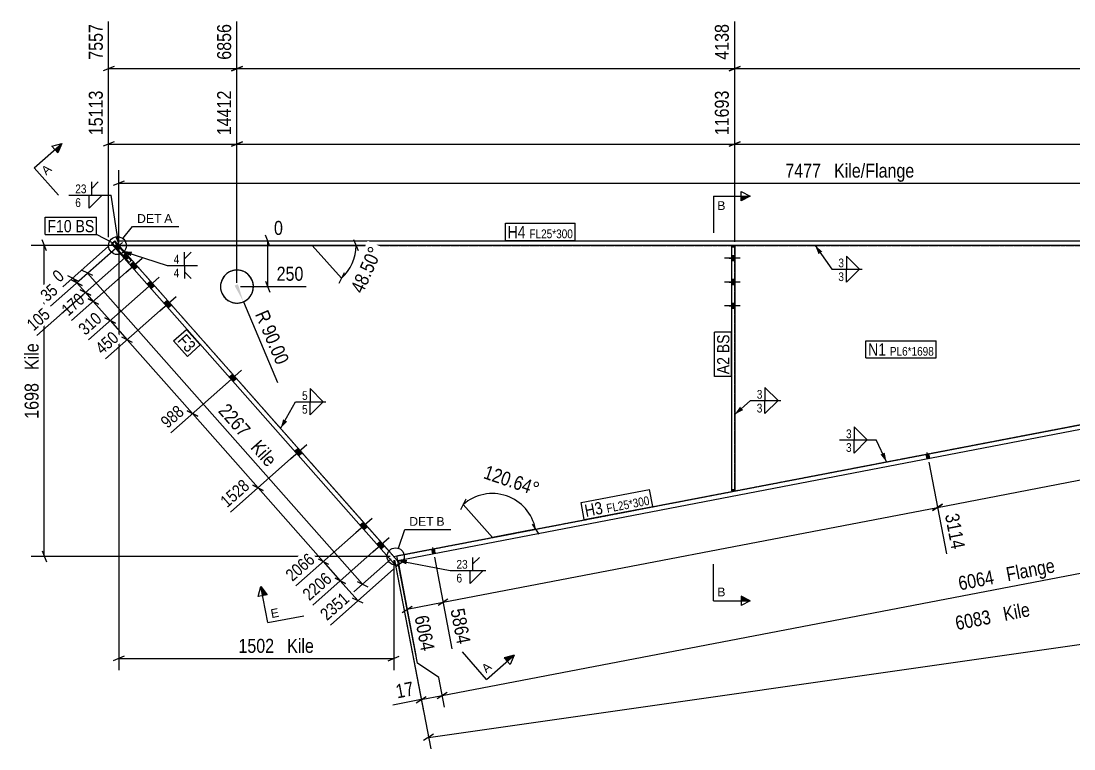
# Model space of a CAD drawing. Header units: millimetres. Extents: x 64 to 141609, y 8 to 4053.
# Drawn here: x 119939 to 125690, y 80 to 4052 of the extents above; entities that cross this region are included whole.
import ezdxf

# ---------------------------------------------------------------- set-up
doc = ezdxf.new("R2010")
doc.units = ezdxf.units.MM
doc.linetypes.add('DXK_LINE_DOT2', pattern=[3.9198, 1.9599, -1.9599])
for name, color, linetype in [('MÅLSÆTNING', 7, 'Continuous'), ('STÅL', 7, 'Continuous'), ('TEKST', 7, 'Continuous')]:
    doc.layers.add(name, color=color, linetype=linetype)
doc.styles.add('Arial', font='ARIAL.TTF', dxfattribs={"height": 0.2})
doc.styles.add('Arial Narrow', font='ARIALN.TTF', dxfattribs={"height": 0.2})

msp = doc.modelspace()

# ---------------------------------------------------------------- hatches: boundary and pattern name
at = {"layer": 'MÅLSÆTNING', "linetype": 'Continuous'}
msp.add_hatch(color=7, dxfattribs=at).paths.add_polyline_path([(121123.7, 2616.3), (121153.6, 2520.4), (121105.3, 2608.5)])
at = {"layer": 'STÅL', "linetype": 'Continuous'}
for points in [[(120450.7, 2823.4), (120467.9, 2803.9), (120479.2, 2813.8), (120462, 2833.3)], [(120479.2, 2813.8), (120462, 2833.3), (120450.7, 2823.4), (120467.9, 2803.9)], [(120497.1, 2771), (120514.3, 2751.5), (120525.6, 2761.4), (120508.3, 2780.9)], [(120525.6, 2761.4), (120508.3, 2780.9), (120497.1, 2771), (120514.3, 2751.5)], [(123837, 2745.3), (123837, 2771.3), (123822, 2771.3), (123822, 2745.3)], [(120533.9, 2721.8), (120555.8, 2697.1), (120574.5, 2713.7), (120552.6, 2738.4)], [(120533.9, 2721.8), (120555.8, 2697.1), (120574.5, 2713.7), (120552.6, 2738.4)], [(120626.7, 2616.9), (120648.5, 2592.2), (120667.3, 2608.8), (120645.4, 2633.5)], [(120626.7, 2616.9), (120648.5, 2592.2), (120667.3, 2608.8), (120645.4, 2633.5)], [(123837, 2615.3), (123837, 2641.3), (123822, 2641.3), (123822, 2615.3)], [(120719.4, 2512.1), (120741.3, 2487.4), (120760, 2503.9), (120738.2, 2528.7)], [(120719.4, 2512.1), (120741.3, 2487.4), (120760, 2503.9), (120738.2, 2528.7)], [(123837, 2485.3), (123837, 2511.3), (123822, 2511.3), (123822, 2485.3)], [(121075.9, 2109.2), (121097.8, 2084.4), (121116.5, 2101), (121094.7, 2125.7)], [(121075.9, 2109.2), (121097.8, 2084.4), (121116.5, 2101), (121094.7, 2125.7)], [(121433.8, 1704.7), (121455.6, 1680), (121474.3, 1696.6), (121452.5, 1721.3)], [(121433.8, 1704.7), (121455.6, 1680), (121474.3, 1696.6), (121452.5, 1721.3)], [(124886.6, 1663.5), (124900.4, 1666.1), (124895.7, 1690.7), (124881.9, 1688.1)], [(124886.6, 1663.5), (124900.4, 1666.1), (124895.7, 1690.7), (124881.9, 1688.1)], [(121790.2, 1301.8), (121812.1, 1277.1), (121830.8, 1293.6), (121809, 1318.3)], [(121790.2, 1301.8), (121812.1, 1277.1), (121830.8, 1293.6), (121809, 1318.3)], [(121883, 1196.9), (121904.9, 1172.2), (121923.6, 1188.8), (121901.7, 1213.5)], [(121883, 1196.9), (121904.9, 1172.2), (121923.6, 1188.8), (121901.7, 1213.5)], [(122185.9, 1145.5), (122199.6, 1148.2), (122194.9, 1172.7), (122181.2, 1170.1)], [(122185.9, 1145.5), (122199.6, 1148.2), (122194.9, 1172.7), (122181.2, 1170.1)]]:
    msp.add_hatch(color=96, dxfattribs=at).paths.add_polyline_path(points)
at = {"layer": 'TEKST', "linetype": 'Continuous'}
for color, points in [(30, [(120140.3, 3332.7), (120123.7, 3351.4), (120161.2, 3384.6)]), (30, [(123872, 3071.5), (123872, 3096.5), (123922, 3096.5)]), (3, [(120477.9, 2879.6), (120473, 2828.3), (120453.2, 2875.9)]), (3, [(124294.9, 2780.3), (124276.1, 2828.3), (124315.3, 2794.8)]), (3, [(120538.3, 2769.4), (120494.5, 2796.5), (120545.9, 2793.3)]), (3, [(120538.3, 2769.4), (120494.5, 2796.5), (120545.9, 2793.3)]), (3, [(123882.8, 1929.3), (123837, 1905.5), (123866.2, 1948)]), (3, [(123882.8, 1929.3), (123837, 1905.5), (123866.2, 1948)]), (3, [(121392.4, 1866.6), (121357, 1829.2), (121370.6, 1878.9)]), (3, [(124656.4, 1697.3), (124666.1, 1646.7), (124633.7, 1686.8)]), (3, [(122043, 1087.4), (121996.3, 1109.2), (122047.8, 1111.9)]), (30, [(121283.1, 921.5), (121258.6, 916.8), (121249.2, 965.9)]), (30, [(123872, 887.8), (123872, 912.8), (123922, 887.8)]), (30, [(122594.4, 558.8), (122577.8, 577.6), (122631.9, 592)])]:
    msp.add_hatch(color=color, dxfattribs=at).paths.add_polyline_path(points)

# ---------------------------------------------------------------- linework, layer by layer
at = {"layer": 'MÅLSÆTNING', "color": 7, "linetype": 'Continuous'}
for p, q in [((120417.5, 2873.3), (120417.5, 4050.9)), ((121118.4, 2623.2), (121118.4, 4050.9)), ((123837, 2848.3), (123837, 4050.9)), ((120447.5, 3804.8), (120387.5, 3780.8)), ((121088.4, 3780.8), (121148.4, 3804.8)), ((123867, 3804.8), (123807, 3780.8)), ((123807, 3780.8), (123867, 3804.8)), ((120417.5, 3792.8), (121118.4, 3792.8)), ((121118.4, 3792.8), (123837, 3792.8)), ((123837, 3792.8), (126225.2, 3792.8)), ((120417.5, 2873.3), (120417.5, 3687.8)), ((121118.4, 2623.2), (121118.4, 3687.8)), ((121118.4, 2623.2), (121118.4, 3687.8)), ((123837, 2848.3), (123837, 3687.8)), ((123837, 2848.3), (123837, 3687.8)), ((120447.5, 3392.9), (120387.5, 3368.9)), ((120417.5, 3380.9), (121118.4, 3380.9)), ((121148.4, 3392.9), (121088.4, 3368.9)), ((121088.4, 3368.9), (121148.4, 3392.9)), ((121118.4, 3380.9), (123837, 3380.9)), ((123867, 3392.9), (123807, 3368.9)), ((123807, 3368.9), (123867, 3392.9)), ((123837, 3380.9), (126225.2, 3380.9)), ((120473, 2848.3), (120473, 3237.9)), ((120503, 3178.9), (120443, 3154.9)), ((120473, 3166.9), (127949.5, 3166.9)), ((121298.7, 2823.3), (121274.7, 2883.3)), ((120453, 2828.3), (119995.1, 2828.3)), ((120078.1, 2798.3), (120054.1, 2858.3)), ((120066.1, 1130.6), (120066.1, 2828.3)), ((120493, 2828.3), (121769.5, 2828.3)), ((121217.6, 2853.3), (121369.4, 2853.3)), ((121286.7, 2603.2), (121286.7, 2853.3)), ((121769.5, 2828.3), (121529.5, 2828.3)), ((121688.6, 2648.6), (121529.5, 2828.3)), ((121781.5, 2798.3), (121757.5, 2858.3)), ((120458.1, 2815.1), (120254.5, 2635)), ((120473, 2808.3), (120473, 509.4)), ((120192.2, 2664.5), (120249.9, 2635.5)), ((120529.9, 2696.2), (120215.4, 2418)), ((120331.3, 2662.9), (120273.5, 2691.9)), ((120302.4, 2677.4), (121804.5, 979.6)), ((121703.1, 2677.5), (121674, 2619.7)), ((120622.6, 2591.3), (120308.2, 2313.1)), ((121138.4, 2603.2), (121496.1, 2603.2)), ((121274.7, 2633.2), (121298.7, 2573.2)), ((120262, 2585.6), (120319.7, 2556.6)), ((120290.8, 2571.1), (120333.7, 2522.6)), ((120304.8, 2537.2), (120362.6, 2508.1)), ((120333.7, 2522.6), (120426.5, 2417.8)), ((120715.4, 2486.5), (120400.9, 2208.3)), ((120715.4, 2486.5), (120400.9, 2208.3)), ((121153.6, 2520.4), (121340.5, 2080)), ((120397.6, 2432.3), (120455.3, 2403.3)), ((120426.5, 2417.8), (120519.2, 2312.9)), ((120548.1, 2298.4), (120490.4, 2327.5)), ((120548.1, 2298.4), (120490.4, 2327.5)), ((120519.2, 2312.9), (120875.7, 1910)), ((120846.9, 1924.5), (120904.6, 1895.5)), ((124944.6, 1398.3), (127645.4, 1916.2)), ((124897.3, 1645.2), (124993.3, 1144.7)), ((124897.3, 1645.2), (124993.3, 1144.7)), ((121262.4, 1491), (121204.7, 1520.1)), ((121204.7, 1520.1), (121262.4, 1491)), ((121233.5, 1505.6), (121590, 1102.6)), ((122368.7, 1442.4), (122339.7, 1384.7)), ((122243.9, 880.3), (124944.6, 1398.3)), ((122354.2, 1413.5), (122513.3, 1233.8)), ((124971.8, 1415.7), (124917.4, 1380.8)), ((124917.4, 1380.8), (124971.8, 1415.7)), ((121994.7, 1134.3), (122749, 1279)), ((122164.5, 142.9), (130199.5, 1288.7)), ((122749, 1279), (122513.3, 1233.8)), ((122731.5, 1306.2), (122766.4, 1251.8)), ((120054.1, 1160.6), (120078.1, 1100.6)), ((121879, 1171.3), (121532.5, 864.8)), ((121955.1, 1130.6), (119995.1, 1130.6)), ((121561.2, 1117.1), (121618.9, 1088.1)), ((121590, 1102.6), (121682.8, 997.8)), ((121960.1, 1117.3), (121756.5, 937.2)), ((121975.1, 1110.6), (121975.1, 509.4)), ((121978.9, 1110.9), (122176.6, 80)), ((121978.9, 1110.9), (122137.1, 286.1)), ((122103.8, 548.5), (121995.4, 1114.1)), ((122103.8, 548.5), (121995.4, 1114.1)), ((122196.5, 1127.2), (122292.5, 626.8)), ((122196.5, 1127.2), (122292.5, 626.8)), ((121975, 1062.7), (121628.6, 756.2)), ((122000.1, 1089.5), (122096.1, 589.1)), ((121653.9, 1012.3), (121711.7, 983.3)), ((121682.8, 997.8), (121778.9, 889.2)), ((121775.6, 994.1), (121833.3, 965.1)), ((121807.8, 874.7), (121750, 903.7)), ((122047.4, 842.6), (122243.9, 880.3)), ((122271.1, 897.7), (122216.7, 862.8)), ((122271.1, 897.7), (122216.7, 862.8)), ((122020.2, 825.2), (122074.6, 860)), ((120503, 585.4), (120443, 561.4)), ((121945.1, 561.4), (122005.1, 585.4)), ((120473, 573.4), (121975.1, 573.4)), ((122220.9, 469.1), (122103.8, 548.5)), ((122220.9, 469.1), (122103.8, 548.5)), ((122251.8, 308.1), (122220.9, 469.1)), ((122251.8, 308.1), (122220.9, 469.1)), ((122097.8, 331.5), (122152.2, 366.4)), ((122125, 348.9), (122239.7, 370.9)), ((122266.9, 388.4), (122212.5, 353.5)), ((122266.9, 388.4), (122212.5, 353.5)), ((122191.7, 160.3), (122137.3, 125.4))]:
    msp.add_line(p, q, dxfattribs=at)
for centre, radius, start, end in [((121529.5, 2828.3), 240, 311.5, 360), ((121118.4, 2603.2), 90, 203.00001, 23), ((122513.3, 1233.8), 240, 10.85676, 131.5)]:
    msp.add_arc(centre, radius, start, end, dxfattribs=at)
at = {"layer": 'STÅL', "color": 96, "linetype": 'Continuous'}
for p, q in [((120493.9, 2844.2), (120430.2, 2787.9)), ((120493.9, 2844.2), (120430.2, 2787.9)), ((120462, 2833.3), (120450.7, 2823.4)), ((120462, 2833.3), (120450.7, 2823.4)), ((120479.2, 2813.8), (120467.9, 2803.9)), ((120479.2, 2813.8), (120467.9, 2803.9)), ((120540.3, 2791.8), (120476.6, 2735.4)), ((120540.3, 2791.8), (120476.6, 2735.4)), ((120508.3, 2780.9), (120497.1, 2771)), ((120508.3, 2780.9), (120497.1, 2771)), ((120525.6, 2761.4), (120514.3, 2751.5)), ((120525.6, 2761.4), (120514.3, 2751.5)), ((123837, 2771.3), (123822, 2771.3)), ((120511.9, 2680.3), (120601, 2759.1)), ((120511.9, 2680.3), (120601, 2759.1)), ((120533.9, 2721.8), (120552.6, 2738.4)), ((120533.9, 2721.8), (120552.6, 2738.4)), ((120555.8, 2697.1), (120574.5, 2713.7)), ((120555.8, 2697.1), (120574.5, 2713.7)), ((123867, 2758.3), (123782, 2758.3)), ((123837, 2745.3), (123822, 2745.3)), ((120604.7, 2575.4), (120693.8, 2654.3)), ((120604.7, 2575.4), (120693.8, 2654.3)), ((120626.7, 2616.9), (120645.4, 2633.5)), ((120626.7, 2616.9), (120645.4, 2633.5)), ((120648.5, 2592.2), (120667.3, 2608.8)), ((120648.5, 2592.2), (120667.3, 2608.8)), ((123867, 2628.3), (123782, 2628.3)), ((123837, 2641.3), (123822, 2641.3)), ((123837, 2615.3), (123822, 2615.3)), ((120697.4, 2470.6), (120786.6, 2549.4)), ((120697.4, 2470.6), (120786.6, 2549.4)), ((120719.4, 2512.1), (120738.2, 2528.7)), ((120719.4, 2512.1), (120738.2, 2528.7)), ((120741.3, 2487.4), (120760, 2503.9)), ((120741.3, 2487.4), (120760, 2503.9)), ((123867, 2498.3), (123782, 2498.3)), ((123837, 2511.3), (123822, 2511.3)), ((123837, 2485.3), (123822, 2485.3)), ((121053.9, 2067.6), (121143, 2146.5)), ((121053.9, 2067.6), (121143, 2146.5)), ((121075.9, 2109.2), (121094.7, 2125.7)), ((121075.9, 2109.2), (121094.7, 2125.7)), ((121097.8, 2084.4), (121116.5, 2101)), ((121097.8, 2084.4), (121116.5, 2101)), ((121411.7, 1663.2), (121500.9, 1742.1)), ((121411.7, 1663.2), (121500.9, 1742.1)), ((121433.8, 1704.7), (121452.5, 1721.3)), ((121433.8, 1704.7), (121452.5, 1721.3)), ((121455.6, 1680), (121474.3, 1696.6)), ((121455.6, 1680), (121474.3, 1696.6)), ((124881.9, 1688.1), (124886.6, 1663.5)), ((124881.9, 1688.1), (124886.6, 1663.5)), ((124887.3, 1697.2), (124893.5, 1664.8)), ((124887.3, 1697.2), (124893.5, 1664.8)), ((124895.7, 1690.7), (124900.4, 1666.1)), ((124895.7, 1690.7), (124900.4, 1666.1)), ((121768.2, 1260.3), (121857.3, 1339.1)), ((121768.2, 1260.3), (121857.3, 1339.1)), ((121790.2, 1301.8), (121809, 1318.3)), ((121790.2, 1301.8), (121809, 1318.3)), ((121812.1, 1277.1), (121830.8, 1293.6)), ((121812.1, 1277.1), (121830.8, 1293.6)), ((121861, 1155.4), (121950.1, 1234.3)), ((121861, 1155.4), (121950.1, 1234.3)), ((121883, 1196.9), (121901.7, 1213.5)), ((121883, 1196.9), (121901.7, 1213.5)), ((121904.9, 1172.2), (121923.6, 1188.8)), ((121904.9, 1172.2), (121923.6, 1188.8)), ((122181.2, 1170.1), (122185.9, 1145.5)), ((122181.2, 1170.1), (122185.9, 1145.5)), ((122186.5, 1179.3), (122192.7, 1146.9)), ((122186.5, 1179.3), (122192.7, 1146.9)), ((122194.9, 1172.7), (122199.6, 1148.2)), ((122194.9, 1172.7), (122199.6, 1148.2))]:
    msp.add_line(p, q, dxfattribs=at)
at = {"layer": 'STÅL', "color": 2, "linetype": 'Continuous'}
for p, q in [((120432.2, 2836.8), (120450.9, 2853.3)), ((121990, 1076), (120432.2, 2836.8)), ((120436.1, 2839.9), (120447.4, 2849.8)), ((120528.9, 2735), (120436.1, 2839.9)), ((120447.4, 2849.8), (120540.1, 2744.9)), ((120450.9, 2853.3), (122008.7, 1092.5)), ((120473, 2853.3), (127949.5, 2853.3)), ((120473, 2828.3), (120473, 2853.3)), ((127949.5, 2828.3), (120473, 2828.3)), ((123822, 1487.7), (123822, 2828.3)), ((123837, 2828.3), (123837, 1487.7)), ((120540.1, 2744.9), (120528.9, 2735)), ((121991.6, 1133.7), (127947.1, 2275.9)), ((121996.3, 1109.2), (127951.8, 2251.4)), ((123837, 1487.7), (123822, 1487.7)), ((121975.1, 1130.6), (121991.6, 1133.7)), ((121996.3, 1109.2), (121991.6, 1133.7)), ((122008.7, 1092.5), (121990, 1076))]:
    msp.add_line(p, q, dxfattribs=at)
at = {"layer": 'STÅL', "color": 7, "linetype": 'DXK_LINE_DOT2'}
for p, q in [((120436.1, 2839.9), (120447.4, 2849.8)), ((120436.1, 2839.9), (120528.9, 2735)), ((120447.4, 2849.8), (120540.1, 2744.9)), ((121975.1, 1130.6), (120473, 2828.3)), ((120473, 2828.3), (127949.5, 2828.3)), ((123822, 1487.7), (123822, 2828.3)), ((123822, 2820.3), (123837, 2820.3)), ((123822, 2820.3), (123822, 2820.3)), ((123837, 1487.7), (123837, 2828.3)), ((120528.9, 2735), (120540.1, 2744.9)), ((121991.6, 1133.7), (127947.1, 2275.9)), ((123822, 1495.7), (123837, 1495.7)), ((123822, 1495.7), (123822, 1495.7)), ((123837, 1487.7), (123822, 1487.7))]:
    msp.add_line(p, q, dxfattribs=at)
at = {"layer": 'STÅL', "color": 96, "linetype": 'DXK_LINE_DOT2'}
for p, q in [((123822, 2771.3), (123837, 2771.3)), ((123807, 2758.3), (123837, 2758.3)), ((123822, 2745.3), (123837, 2745.3)), ((123807, 2628.3), (123837, 2628.3)), ((123822, 2641.3), (123837, 2641.3)), ((123822, 2615.3), (123837, 2615.3)), ((123807, 2498.3), (123837, 2498.3)), ((123822, 2511.3), (123837, 2511.3)), ((123822, 2485.3), (123837, 2485.3))]:
    msp.add_line(p, q, dxfattribs=at)
at = {"layer": 'STÅL', "color": 7, "linetype": 'DXK_LINE_DOT2'}
for start, end in [(23, 203), (203, 23)]:
    msp.add_arc((121118.4, 2603.2), 90, start, end, dxfattribs=at)
at = {"layer": 'STÅL', "color": 2, "linetype": 'Continuous'}
for start, end in [(353, 173), (173, 353)]:
    msp.add_arc((121118.4, 2603.2), 90, start, end, dxfattribs=at)
at = {"layer": 'TEKST', "color": 30, "linetype": 'Continuous'}
for p, q in [((120107.2, 3370.2), (120161.2, 3384.6)), ((120140.3, 3332.7), (120107.2, 3370.2)), ((120161.2, 3384.6), (120140.3, 3332.7)), ((123872, 3071.5), (123872, 3121.5)), ((123872, 3121.5), (123922, 3096.5)), ((123922, 3096.5), (123872, 3071.5)), ((121234, 912.1), (121249.2, 965.9)), ((121283.1, 921.5), (121234, 912.1)), ((121249.2, 965.9), (121283.1, 921.5)), ((123922, 887.8), (123872, 912.8)), ((123872, 912.8), (123872, 862.8)), ((123922, 887.8), (123872, 862.8)), ((122631.9, 592), (122577.8, 577.6)), ((122577.8, 577.6), (122611, 540.1)), ((122631.9, 592), (122611, 540.1))]:
    msp.add_line(p, q, dxfattribs=at)
at = {"layer": 'TEKST', "color": 3, "linetype": 'Continuous'}
for p, q in [((120473, 2828.3), (120431.3, 3102.8)), ((120547.8, 2931), (120800.5, 2931)), ((124276.1, 2828.3), (124368.4, 2698.5)), ((120494.5, 2796.5), (120737.8, 2719)), ((120494.5, 2796.5), (120737.8, 2719)), ((121357, 1829.2), (121439, 1974.8)), ((123837, 1905.5), (123922.8, 1981.4)), ((123837, 1905.5), (123922.8, 1981.4)), ((124666.1, 1646.7), (124610.6, 1766.2)), ((122034.5, 1277.6), (122287.2, 1277.6)), ((121996.3, 1109.2), (122282.5, 1053.6))]:
    msp.add_line(p, q, dxfattribs=at)
for centre, radius in [((120465.5, 2827.1), 48.8), ((121985, 1130.6), 46.9)]:
    msp.add_circle(centre, radius, dxfattribs=at)

# ---------------------------------------------------------------- wipeouts: each hides what was drawn before it
at = {"color": 0}
for points, layer in [([(124818.2, 3197.9), (124818.2, 3277.9), (124379.8, 3277.9), (124379.8, 3197.9)], 'MÅLSÆTNING'), ([(120035.1, 2294), (119955.1, 2294), (119955.1, 2148), (120035.1, 2148)], 'MÅLSÆTNING'), ([(121538.7, 604.4), (121538.7, 684.4), (121392.6, 684.4), (121392.6, 604.4)], 'MÅLSÆTNING'), ([(120300.3, 3108.8), (120300.3, 3166.8), (120231.3, 3166.8), (120231.3, 3108.8)], 'TEKST'), ([(120215.5, 2899.8), (120215.5, 2969.8), (120083.4, 2969.8), (120083.4, 2899.8)], 'TEKST'), ([(124437.8, 2704.5), (124437.8, 2762.5), (124399.4, 2762.5), (124399.4, 2704.5)], 'TEKST')]:
    msp.add_wipeout(points, dxfattribs=at).dxf.layer = layer
at = {"color": 0, "linetype": 'Continuous'}
for points in [[(120109.4, 3238.6), (120076.2, 3276), (120042.9, 3246.6), (120076.1, 3209.1)], [(123786.5, 3021.5), (123786.5, 3071.5), (123742, 3071.5), (123742, 3021.5)], [(121351.3, 802.2), (121341.9, 851.3), (121298.2, 842.9), (121307.6, 793.8)]]:
    msp.add_wipeout(points, dxfattribs=at).dxf.layer = 'TEKST'

# ---------------------------------------------------------------- next in the draw order: linework, layer by layer
at = {"layer": 'TEKST', "color": 7, "linetype": 'Continuous'}
for p, q in [((120011.4, 3252), (120161.2, 3384.6)), ((120011.4, 3252), (120143.9, 3102.2)), ((123722, 3096.5), (123722, 2896.5)), ((123722, 3096.5), (123922, 3096.5)), ((121286.8, 769.5), (121249.2, 965.9)), ((121286.8, 769.5), (121483.3, 807.1))]:
    msp.add_line(p, q, dxfattribs=at)
at = {"layer": 'TEKST', "color": 3, "linetype": 'Continuous'}
for p, q in [((120324.9, 3138.5), (120324.9, 3174.2)), ((120324.9, 3138.5), (120360.6, 3174.2)), ((120324.9, 3102.8), (120324.9, 3138.5)), ((120310.6, 3102.8), (120382, 3102.8)), ((120382, 3102.8), (120310.6, 3031.4)), ((120310.6, 3031.4), (120310.6, 3102.8)), ((124519.5, 2698.5), (124448.1, 2770)), ((124448.1, 2770), (124448.1, 2698.5)), ((124448.1, 2698.5), (124519.5, 2698.5))]:
    msp.add_line(p, q, dxfattribs=at)

# ---------------------------------------------------------------- next in the draw order: texts
at = {"layer": 'TEKST', "color": 3, "linetype": 'Continuous', "style": 'Arial'}
for s, rotation, p in [('A', 41.49933, (120076.1, 3209.1)), ('E', 10.85755, (121307.6, 793.8))]:
    msp.add_text(s, height=47.8, rotation=rotation, dxfattribs=at).set_placement(p)
msp.add_text('B', height=47.8, dxfattribs=at).set_placement((123742, 3021.5))

# ---------------------------------------------------------------- next in the draw order: wipeouts: each hides what was drawn before it
at = {"color": 0, "linetype": 'Continuous'}
for points, layer in [([(120401.5, 4052.4), (120289.5, 4052.4), (120289.5, 3825.4), (120401.5, 3825.4)], 'MÅLSÆTNING'), ([(121102.4, 4052.4), (120990.4, 4052.4), (120990.4, 3825.4), (121102.4, 3825.4)], 'MÅLSÆTNING'), ([(120401.5, 3689.2), (120289.5, 3689.2), (120289.5, 3413.4), (120401.5, 3413.4)], 'MÅLSÆTNING'), ([(121102.4, 3689.2), (120990.4, 3689.2), (120990.4, 3413.4), (121102.4, 3413.4)], 'MÅLSÆTNING'), ([(123821, 3689.2), (123709, 3689.2), (123709, 3413.4), (123821, 3413.4)], 'MÅLSÆTNING'), ([(121385.4, 2869.3), (121385.4, 2981.3), (121304.7, 2981.3), (121304.7, 2869.3)], 'MÅLSÆTNING'), ([(121497.5, 2619.2), (121497.5, 2731.2), (121319.2, 2731.2), (121319.2, 2619.2)], 'MÅLSÆTNING'), ([(120498, 2312.8), (120433, 2386.2), (120316.2, 2282.9), (120381.2, 2209.5)], 'MÅLSÆTNING'), ([(121757.6, 889.1), (121692.7, 962.5), (121543.9, 830.8), (121608.9, 757.4)], 'MÅLSÆTNING'), ([(120269.8, 3033.8), (120269.8, 3091.8), (120231.3, 3091.8), (120231.3, 3033.8)], 'TEKST'), ([(120706.1, 2951), (120706.1, 3001), (120572.8, 3001), (120572.8, 2951)], 'TEKST'), ([(122192.8, 1297.6), (122192.8, 1347.6), (122059.5, 1347.6), (122059.5, 1297.6)], 'TEKST')]:
    msp.add_wipeout(points, dxfattribs=at).dxf.layer = layer
at = {"color": 0}
for points, layer in [([(124324.8, 3181.9), (124324.8, 3293.9), (124097.8, 3293.9), (124097.8, 3181.9)], 'MÅLSÆTNING'), ([(124818.2, 3197.9), (124818.2, 3277.9), (124379.8, 3277.9), (124379.8, 3197.9)], 'MÅLSÆTNING'), ([(121934.4, 2807.3), (121832.2, 2853.3), (121711.4, 2585.1), (121813.6, 2539.1)], 'MÅLSÆTNING'), ([(121327.5, 2149.2), (121430.6, 2192.9), (121298.1, 2505), (121195, 2461.3)], 'MÅLSÆTNING'), ([(120035.1, 2294), (119955.1, 2294), (119955.1, 2148), (120035.1, 2148)], 'MÅLSÆTNING'), ([(120051.1, 2093), (119939.1, 2093), (119939.1, 1866), (120051.1, 1866)], 'MÅLSÆTNING'), ([(121139.9, 1753.4), (121223.8, 1827.6), (121073.3, 1997.6), (120989.5, 1923.4)], 'MÅLSÆTNING'), ([(122763.9, 1437.9), (122800.1, 1543.9), (122475.6, 1654.5), (122439.4, 1548.5)], 'MÅLSÆTNING'), ([(125454.9, 805.5), (125439.8, 884), (125296.3, 856.5), (125311.4, 777.9)], 'MÅLSÆTNING'), ([(125260.4, 751.9), (125239.3, 861.9), (125016.4, 819.1), (125037.5, 709.1)], 'MÅLSÆTNING'), ([(121337.6, 588.4), (121337.6, 700.4), (121110.6, 700.4), (121110.6, 588.4)], 'MÅLSÆTNING'), ([(121538.7, 604.4), (121538.7, 684.4), (121392.6, 684.4), (121392.6, 604.4)], 'MÅLSÆTNING'), ([(122108.4, 361), (122087.3, 471), (121960.2, 446.6), (121981.3, 336.6)], 'MÅLSÆTNING'), ([(120215.5, 2899.8), (120215.5, 2969.8), (120083.4, 2969.8), (120083.4, 2899.8)], 'TEKST'), ([(122694.9, 2867.3), (122694.9, 2937.3), (122596.9, 2937.3), (122596.9, 2867.3)], 'TEKST'), ([(120807.3, 2725), (120807.3, 2783), (120768.8, 2783), (120768.8, 2725)], 'TEKST'), ([(120848.8, 2239.2), (120901.2, 2285.5), (120841.9, 2352.6), (120789.5, 2306.2)], 'TEKST'), ([(124663.5, 2226.1), (124663.5, 2296.1), (124565.5, 2296.1), (124565.5, 2226.1)], 'TEKST'), ([(123808, 2218.6), (123738, 2218.6), (123738, 2124.8), (123808, 2124.8)], 'TEKST'), ([(121508.4, 1980.8), (121508.4, 2038.8), (121470, 2038.8), (121470, 1980.8)], 'TEKST'), ([(123992.3, 1987.4), (123992.3, 2045.4), (123953.8, 2045.4), (123953.8, 1987.4)], 'TEKST'), ([(124479.6, 1772.2), (124479.6, 1830.2), (124441.2, 1830.2), (124441.2, 1772.2)], 'TEKST')]:
    msp.add_wipeout(points, dxfattribs=at).dxf.layer = layer

# ---------------------------------------------------------------- next in the draw order: linework, layer by layer
at = {"layer": 'MÅLSÆTNING', "color": 7, "linetype": 'Continuous'}
for p, q in [((121118.4, 2623.2), (121118.4, 4050.9)), ((123837, 2848.3), (123837, 4050.9)), ((121148.4, 3804.8), (121088.4, 3780.8)), ((120622.6, 2591.3), (120308.2, 2313.1)), ((120455.3, 2403.3), (120397.6, 2432.3)), ((121071.9, 2083.5), (120757.4, 1805.3)), ((121786.2, 1276.2), (121439.8, 969.7)), ((121879, 1171.3), (121532.5, 864.8)), ((121711.7, 983.3), (121653.9, 1012.3)), ((122125, 348.9), (121970.3, 319.3)), ((122125, 348.9), (121970.3, 319.3))]:
    msp.add_line(p, q, dxfattribs=at)
at = {"layer": 'TEKST', "color": 3, "linetype": 'Continuous'}
for p, q in [((120200.3, 3102.8), (120431.3, 3102.8)), ((120495.8, 2865.4), (120547.8, 2931)), ((120831.9, 2754.7), (120831.9, 2790.4)), ((120831.9, 2754.7), (120867.6, 2790.4)), ((120831.9, 2719), (120831.9, 2754.7)), ((121590.1, 1974.8), (121518.7, 2046.2)), ((121518.7, 2046.2), (121518.7, 1974.8)), ((124074, 1981.4), (124002.6, 2052.9)), ((124002.6, 2052.9), (124002.6, 1981.4)), ((121518.7, 1974.8), (121590.1, 1974.8)), ((124002.6, 1981.4), (124074, 1981.4)), ((124561.4, 1766.2), (124489.9, 1837.6)), ((124489.9, 1837.6), (124489.9, 1766.2)), ((124489.9, 1766.2), (124561.4, 1766.2)), ((121999.9, 1175), (122034.5, 1277.6))]:
    msp.add_line(p, q, dxfattribs=at)
at = {"layer": 'TEKST', "color": 7, "linetype": 'Continuous'}
msp.add_line((120071.4, 2887.8), (120071.4, 2981.8), dxfattribs=at)

# ---------------------------------------------------------------- next in the draw order: texts
at = {"layer": 'MÅLSÆTNING', "color": 3, "linetype": 'Continuous', "style": 'Arial Narrow'}
for s, height, rotation, p in [('7557', 76.35, 90.00021, (120385.5, 3841.4)), ('6856', 76.35, 90.00021, (121086.4, 3841.4)), ('15113', 76.35, 90.00021, (120385.5, 3429.4)), ('14412', 76.35, 90.00021, (121086.4, 3429.4)), ('11693', 76.35, 90.00021, (123805, 3429.4)), ('450', 66.81, 41.49933, (120382.4, 2229.2)), ('2351', 66.81, 41.49933, (121610.1, 777.2))]:
    msp.add_text(s, height=height, rotation=rotation, dxfattribs=at).set_placement(p)
at = {"layer": 'MÅLSÆTNING', "color": 3, "style": 'Arial Narrow'}
for s, p in [('Kile/', (124379.8, 3197.9)), ('Flange', (124550.3, 3197.9)), ('7477', (124113.8, 3197.9)), ('1502', (121126.6, 604.4)), ('Kile', (121392.6, 604.4))]:
    msp.add_text(s, height=76.35, dxfattribs=at).set_placement(p)
at = {"layer": 'MÅLSÆTNING', "color": 3, "linetype": 'Continuous', "style": 'Arial Narrow'}
for s, height, p in [('0', 76.4, (121320.7, 2885.3)), ('250', 76.35, (121335.2, 2635.2))]:
    msp.add_text(s, height=height, dxfattribs=at).set_placement(p)
at = {"layer": 'MÅLSÆTNING', "color": 3, "style": 'Arial Narrow'}
for s, rotation, p in [('48.50°', 65.75264, (121805.6, 2560.3)), ('R 90.00', -67.00168, (121216, 2452.8)), ('Kile', 90.00021, (120035.1, 2148)), ('1698', 90.00021, (120035.1, 1882)), ('120.64°', -18.82166, (122459.7, 1558.5)), ('6083', 10.85755, (125050.2, 727.8)), ('17', 10.85755, (121994, 355.4))]:
    msp.add_text(s, height=76.35, rotation=rotation, dxfattribs=at).set_placement(p)
at = {"layer": 'TEKST', "color": 3, "style": 'Arial Narrow'}
msp.add_text('23', height=47.72, dxfattribs=at).set_placement((120235.3, 3112.8))
at = {"layer": 'TEKST', "color": 3, "linetype": 'Continuous', "style": 'Arial Narrow'}
msp.add_text('6', height=47.7, dxfattribs=at).set_placement((120235.3, 3037.8))

# ---------------------------------------------------------------- next in the draw order: wipeouts: each hides what was drawn before it
at = {"color": 0}
for points, layer in [([(121285.1, 1613.4), (121345, 1666.4), (121248.2, 1775.8), (121188.3, 1722.8)], 'MÅLSÆTNING'), ([(125454.9, 805.5), (125439.8, 884), (125296.3, 856.5), (125311.4, 777.9)], 'MÅLSÆTNING'), ([(120338.8, 2899.8), (120338.8, 2969.8), (120236.5, 2969.8), (120236.5, 2899.8)], 'TEKST'), ([(122694.9, 2867.3), (122694.9, 2937.3), (122596.9, 2937.3), (122596.9, 2867.3)], 'TEKST'), ([(120848.8, 2239.2), (120901.2, 2285.5), (120841.9, 2352.6), (120789.5, 2306.2)], 'TEKST'), ([(124663.5, 2226.1), (124663.5, 2296.1), (124565.5, 2296.1), (124565.5, 2226.1)], 'TEKST'), ([(123808, 2218.6), (123738, 2218.6), (123738, 2124.8), (123808, 2124.8)], 'TEKST')]:
    msp.add_wipeout(points, dxfattribs=at).dxf.layer = layer
at = {"color": 0, "linetype": 'Continuous'}
for points in [[(120765.5, 2951), (120765.5, 3001), (120721.1, 3001), (120721.1, 2951)], [(124437.8, 2629.5), (124437.8, 2687.5), (124399.4, 2687.5), (124399.4, 2629.5)]]:
    msp.add_wipeout(points, dxfattribs=at).dxf.layer = 'TEKST'

# ---------------------------------------------------------------- next in the draw order: linework, layer by layer
at = {"layer": 'MÅLSÆTNING', "color": 7, "linetype": 'Continuous'}
msp.add_line((122239.7, 370.9), (128097, 1494.3), dxfattribs=at)
at = {"layer": 'TEKST', "color": 7, "linetype": 'Continuous'}
for p, q in [((122584.9, 2949.3), (122965.4, 2949.3)), ((122584.9, 2855.3), (122584.9, 2949.3)), ((120772.5, 2307.2), (120842.9, 2369.5)), ((120842.9, 2369.5), (120918.1, 2284.5)), ((120772.5, 2307.2), (120847.7, 2222.2)), ((124553.5, 2308.1), (124937.1, 2308.1)), ((124553.5, 2214.1), (124553.5, 2308.1)), ((120847.7, 2222.2), (120918.1, 2284.5)), ((123820, 2112.8), (123726, 2112.8))]:
    msp.add_line(p, q, dxfattribs=at)
at = {"layer": 'TEKST', "color": 3, "linetype": 'Continuous'}
for p, q in [((124368.4, 2698.5), (124533.8, 2698.5)), ((124448.1, 2698.5), (124519.5, 2698.5)), ((124519.5, 2698.5), (124448.1, 2627.1)), ((124448.1, 2627.1), (124448.1, 2698.5))]:
    msp.add_line(p, q, dxfattribs=at)

# ---------------------------------------------------------------- next in the draw order: texts
at = {"layer": 'MÅLSÆTNING', "color": 3, "style": 'Arial Narrow'}
msp.add_text('Kile', height=76.35, rotation=10.85755, dxfattribs=at).set_placement((125311.4, 777.9))
at = {"layer": 'TEKST', "color": 96, "linetype": 'Continuous', "style": 'Arial'}
for s, height, p in [('DET', 47.75, (120572.8, 2951)), ('A', 47.8, (120721.1, 2951))]:
    msp.add_text(s, height=height, dxfattribs=at).set_placement(p)
at = {"layer": 'TEKST', "color": 3, "style": 'Arial Narrow'}
msp.add_text('3', height=47.7, dxfattribs=at).set_placement((124403.4, 2708.5))
at = {"layer": 'TEKST', "color": 3, "linetype": 'Continuous', "style": 'Arial Narrow'}
msp.add_text('3', height=47.7, dxfattribs=at).set_placement((124403.4, 2633.5))
at = {"layer": 'TEKST', "color": 3, "style": 'Arial Narrow'}
msp.add_text('F3', height=66.81, rotation=-48.50088, dxfattribs=at).set_placement((120789.5, 2306.2))

# ---------------------------------------------------------------- next in the draw order: wipeouts: each hides what was drawn before it
at = {"color": 0, "linetype": 'Continuous'}
for points, layer in [([(123821, 4052.4), (123709, 4052.4), (123709, 3825.4), (123821, 3825.4)], 'MÅLSÆTNING'), ([(120405.2, 2417.7), (120340.3, 2491.1), (120223.5, 2387.7), (120288.4, 2314.3)], 'MÅLSÆTNING'), ([(120854.5, 1909.9), (120789.5, 1983.3), (120672.7, 1879.9), (120737.7, 1806.5)], 'MÅLSÆTNING'), ([(121661.5, 997.7), (121596.6, 1071.1), (121447.8, 939.4), (121512.8, 866)], 'MÅLSÆTNING'), ([(120807.3, 2650), (120807.3, 2708), (120768.8, 2708), (120768.8, 2650)], 'TEKST'), ([(121508.4, 1905.8), (121508.4, 1963.8), (121470, 1963.8), (121470, 1905.8)], 'TEKST'), ([(123992.3, 1912.4), (123992.3, 1970.4), (123953.8, 1970.4), (123953.8, 1912.4)], 'TEKST'), ([(124479.6, 1697.2), (124479.6, 1755.2), (124441.2, 1755.2), (124441.2, 1697.2)], 'TEKST')]:
    msp.add_wipeout(points, dxfattribs=at).dxf.layer = layer
at = {"color": 0}
for points, layer in [([(121285.1, 1613.4), (121345, 1666.4), (121248.2, 1775.8), (121188.3, 1722.8)], 'MÅLSÆTNING'), ([(120338.8, 2899.8), (120338.8, 2969.8), (120236.5, 2969.8), (120236.5, 2899.8)], 'TEKST'), ([(122953.4, 2867.3), (122953.4, 2917.3), (122715.9, 2917.3), (122715.9, 2867.3)], 'TEKST'), ([(123808, 2341.8), (123738, 2341.8), (123738, 2239.6), (123808, 2239.6)], 'TEKST'), ([(124925.1, 2226.1), (124925.1, 2276.1), (124684.5, 2276.1), (124684.5, 2226.1)], 'TEKST')]:
    msp.add_wipeout(points, dxfattribs=at).dxf.layer = layer

# ---------------------------------------------------------------- next in the draw order: linework, layer by layer
at = {"layer": 'MÅLSÆTNING', "color": 7, "linetype": 'Continuous'}
for p, q in [((120490.7, 2748), (120025.7, 2336.6)), ((120529.9, 2696.2), (120215.4, 2418)), ((120362.6, 2508.1), (120304.8, 2537.2)), ((121071.9, 2083.5), (120757.4, 1805.3)), ((120904.6, 1895.5), (120846.9, 1924.5)), ((120875.7, 1910), (121233.5, 1505.6)), ((121429.7, 1679.1), (121083.3, 1372.6)), ((121429.7, 1679.1), (121083.3, 1372.6)), ((121786.2, 1276.2), (121439.8, 969.7)), ((121561.2, 1117.1), (121618.9, 1088.1))]:
    msp.add_line(p, q, dxfattribs=at)
at = {"layer": 'TEKST', "color": 7, "linetype": 'Continuous'}
for p, q in [((120071.4, 2981.8), (120350.8, 2981.8)), ((120350.8, 2887.8), (120350.8, 2981.8)), ((120071.4, 2887.8), (120350.8, 2887.8)), ((120446, 2839.2), (120350.8, 2887.8))]:
    msp.add_line(p, q, dxfattribs=at)
at = {"layer": 'TEKST', "color": 3, "linetype": 'Continuous'}
for p, q in [((120737.8, 2719), (120903.3, 2719)), ((120831.9, 2719), (120831.9, 2683.3)), ((120831.9, 2683.3), (120831.9, 2647.5)), ((120831.9, 2683.3), (120867.6, 2647.5)), ((121439, 1974.8), (121604.4, 1974.8)), ((121518.7, 1974.8), (121590.1, 1974.8)), ((121590.1, 1974.8), (121518.7, 1903.4)), ((121518.7, 1903.4), (121518.7, 1974.8)), ((123922.8, 1981.4), (124088.3, 1981.4)), ((124002.6, 1981.4), (124074, 1981.4)), ((124074, 1981.4), (124002.6, 1910)), ((124002.6, 1910), (124002.6, 1981.4)), ((124410.2, 1766.2), (124610.6, 1766.2)), ((124489.9, 1766.2), (124561.4, 1766.2)), ((124561.4, 1766.2), (124489.9, 1694.7)), ((124489.9, 1694.7), (124489.9, 1766.2))]:
    msp.add_line(p, q, dxfattribs=at)

# ---------------------------------------------------------------- next in the draw order: texts
at = {"layer": 'MÅLSÆTNING', "color": 3, "linetype": 'Continuous', "style": 'Arial Narrow'}
for s, height, rotation, p in [('4138', 76.35, 90.00021, (123805, 3841.4)), ('310', 66.81, 41.49933, (120289.6, 2334.1)), ('988', 66.81, 41.49933, (120738.9, 1826.3)), ('2206', 66.81, 41.49933, (121514, 885.8))]:
    msp.add_text(s, height=height, rotation=rotation, dxfattribs=at).set_placement(p)
at = {"layer": 'MÅLSÆTNING', "color": 3, "style": 'Arial Narrow'}
for s, p in [('2267', (121012.1, 1922.1)), ('Kile', (121188.3, 1722.8))]:
    msp.add_text(s, height=76.35, rotation=-48.50088, dxfattribs=at).set_placement(p)
at = {"layer": 'TEKST', "color": 3, "style": 'Arial Narrow'}
for s, height, p in [('F10', 66.81, (120083.4, 2899.8)), ('BS', 66.81, (120236.5, 2899.8)), ('4', 47.7, (120772.8, 2729)), ('5', 47.7, (121474, 1984.8)), ('3', 47.7, (123957.8, 1991.4)), ('3', 47.7, (124445.2, 1776.2))]:
    msp.add_text(s, height=height, dxfattribs=at).set_placement(p)
at = {"layer": 'TEKST', "color": 3, "linetype": 'Continuous', "style": 'Arial Narrow'}
for s, p in [('4', (120772.8, 2654)), ('5', (121474, 1909.8)), ('3', (123957.8, 1916.4)), ('3', (124445.2, 1701.2))]:
    msp.add_text(s, height=47.7, dxfattribs=at).set_placement(p)

# ---------------------------------------------------------------- next in the draw order: wipeouts: each hides what was drawn before it
at = {"color": 0, "linetype": 'Continuous'}
for points, layer in [([(125009.3, 1146.3), (125119.2, 1167.4), (125076.5, 1390.4), (124966.5, 1369.3)], 'MÅLSÆTNING'), ([(122308.5, 628.4), (122418.5, 649.5), (122375.7, 872.4), (122265.7, 851.3)], 'MÅLSÆTNING'), ([(122112, 590.7), (122222, 611.8), (122179.3, 834.7), (122069.3, 813.6)], 'MÅLSÆTNING'), ([(122252.2, 1297.6), (122252.2, 1347.6), (122207.8, 1347.6), (122207.8, 1297.6)], 'TEKST'), ([(123786.5, 912.8), (123786.5, 962.8), (123742, 962.8), (123742, 912.8)], 'TEKST'), ([(122513.8, 520.9), (122480.6, 558.3), (122447.4, 528.9), (122480.5, 491.4)], 'TEKST')]:
    msp.add_wipeout(points, dxfattribs=at).dxf.layer = layer
at = {"color": 0}
for points, layer in [([(125591.2, 1045.3), (125576.1, 1123.8), (125313, 1073.4), (125328, 994.8)], 'MÅLSÆTNING'), ([(125277, 968.7), (125255.9, 1078.7), (125033, 1036), (125054.1, 926)], 'MÅLSÆTNING'), ([(122953.4, 2867.3), (122953.4, 2917.3), (122715.9, 2917.3), (122715.9, 2867.3)], 'TEKST'), ([(123808, 2341.8), (123738, 2341.8), (123738, 2239.6), (123808, 2239.6)], 'TEKST'), ([(124925.1, 2226.1), (124925.1, 2276.1), (124684.5, 2276.1), (124684.5, 2226.1)], 'TEKST'), ([(123121.1, 1364.6), (123107.9, 1433.4), (123011.7, 1414.9), (123024.9, 1346.2)], 'TEKST'), ([(122382.4, 1059.6), (122382.4, 1117.6), (122313.5, 1117.6), (122313.5, 1059.6)], 'TEKST')]:
    msp.add_wipeout(points, dxfattribs=at).dxf.layer = layer

# ---------------------------------------------------------------- next in the draw order: linework, layer by layer
at = {"layer": 'TEKST', "color": 7, "linetype": 'Continuous'}
for p, q in [((122965.4, 2855.3), (122965.4, 2949.3)), ((122584.9, 2855.3), (122965.4, 2855.3)), ((123726, 2112.8), (123726, 2353.8)), ((123820, 2353.8), (123726, 2353.8)), ((123820, 2112.8), (123820, 2353.8)), ((124937.1, 2214.1), (124937.1, 2308.1)), ((124553.5, 2214.1), (124937.1, 2214.1)), ((123722, 887.8), (123722, 1087.8)), ((123722, 887.8), (123922, 887.8)), ((122482.1, 459.4), (122349.5, 609.2)), ((122482.1, 459.4), (122631.9, 592))]:
    msp.add_line(p, q, dxfattribs=at)
at = {"layer": 'TEKST', "color": 3, "linetype": 'Continuous'}
for p, q in [((122407, 1089.3), (122407, 1125)), ((122407, 1089.3), (122442.7, 1125)), ((122392.7, 1053.6), (122464.1, 1053.6)), ((122464.1, 1053.6), (122392.7, 982.1)), ((122392.7, 982.1), (122392.7, 1053.6)), ((122407, 1053.6), (122407, 1089.3))]:
    msp.add_line(p, q, dxfattribs=at)

# ---------------------------------------------------------------- next in the draw order: texts
at = {"layer": 'MÅLSÆTNING', "color": 3, "linetype": 'Continuous', "style": 'Arial Narrow'}
for s, p in [('3114', (124985.2, 1356.6)), ('6064', (122088, 800.9)), ('5864', (122284.4, 838.6))]:
    msp.add_text(s, height=76.35, rotation=-79.14266, dxfattribs=at).set_placement(p)
at = {"layer": 'MÅLSÆTNING', "color": 3, "style": 'Arial Narrow'}
msp.add_text('6064', height=76.35, rotation=10.85755, dxfattribs=at).set_placement((125066.8, 944.7))
at = {"layer": 'TEKST', "color": 3, "style": 'Arial Narrow'}
for s, height, p in [('H4', 66.81, (122596.9, 2867.3)), ('FL25*300', 47.72, (122715.9, 2867.3)), ('N1', 66.81, (124565.5, 2226.1)), ('PL6*1698', 47.72, (124684.5, 2226.1))]:
    msp.add_text(s, height=height, dxfattribs=at).set_placement(p)
for s, p in [('BS', (123808, 2239.6)), ('A2', (123808, 2124.8))]:
    msp.add_text(s, height=66.81, rotation=90.00021, dxfattribs=at).set_placement(p)
at = {"layer": 'TEKST', "color": 96, "linetype": 'Continuous', "style": 'Arial'}
for s, height, p in [('DET', 47.75, (122059.5, 1297.6)), ('B', 47.8, (122207.8, 1297.6))]:
    msp.add_text(s, height=height, dxfattribs=at).set_placement(p)
at = {"layer": 'TEKST', "color": 3, "linetype": 'Continuous', "style": 'Arial'}
msp.add_text('B', height=47.8, dxfattribs=at).set_placement((123742, 912.8))
msp.add_text('A', height=47.8, rotation=41.49933, dxfattribs=at).set_placement((122480.5, 491.4))

# ---------------------------------------------------------------- next in the draw order: wipeouts: each hides what was drawn before it
at = {"color": 0, "linetype": 'Continuous'}
for points, layer in [([(120312.5, 2522.5), (120247.5, 2595.9), (120130.7, 2492.6), (120195.6, 2419.2)], 'MÅLSÆTNING'), ([(121212.3, 1505.4), (121147.4, 1578.8), (120998.6, 1447.2), (121063.5, 1373.8)], 'MÅLSÆTNING'), ([(121568.8, 1102.5), (121503.8, 1175.9), (121355.1, 1044.3), (121420, 970.9)], 'MÅLSÆTNING'), ([(122351.9, 984.6), (122351.9, 1042.6), (122313.5, 1042.6), (122313.5, 984.6)], 'TEKST')]:
    msp.add_wipeout(points, dxfattribs=at).dxf.layer = layer
at = {"color": 0}
for points, layer in [([(125591.2, 1045.3), (125576.1, 1123.8), (125313, 1073.4), (125328, 994.8)], 'MÅLSÆTNING'), ([(123121.1, 1364.6), (123107.9, 1433.4), (123011.7, 1414.9), (123024.9, 1346.2)], 'TEKST')]:
    msp.add_wipeout(points, dxfattribs=at).dxf.layer = layer

# ---------------------------------------------------------------- next in the draw order: linework, layer by layer
at = {"layer": 'MÅLSÆTNING', "color": 7, "linetype": 'Continuous'}
for p, q in [((120417.2, 2823.5), (120166.6, 2601.8)), ((120444.4, 2800.4), (120100.4, 2496.1)), ((120490.7, 2748), (120025.7, 2336.6)), ((120221.1, 2650), (120244.5, 2623.5)), ((120215.6, 2638), (120273.3, 2609)), ((120273.3, 2609), (120215.6, 2638)), ((120244.5, 2623.5), (120290.8, 2571.1)), ((120319.7, 2556.6), (120262, 2585.6))]:
    msp.add_line(p, q, dxfattribs=at)
at = {"layer": 'TEKST', "color": 7, "linetype": 'Continuous'}
msp.add_line((123015.3, 1332.1), (122997.6, 1424.4), dxfattribs=at)
at = {"layer": 'TEKST', "color": 3, "linetype": 'Continuous'}
msp.add_line((122282.5, 1053.6), (122478.4, 1053.6), dxfattribs=at)

# ---------------------------------------------------------------- next in the draw order: texts
at = {"layer": 'MÅLSÆTNING', "color": 3, "linetype": 'Continuous', "style": 'Arial Narrow'}
for s, p in [('170', (120196.8, 2438.9)), ('1528', (121064.7, 1393.6)), ('2066', (121421.2, 990.7))]:
    msp.add_text(s, height=66.81, rotation=41.49933, dxfattribs=at).set_placement(p)
at = {"layer": 'MÅLSÆTNING', "color": 3, "style": 'Arial Narrow'}
msp.add_text('Flange', height=76.35, rotation=10.85755, dxfattribs=at).set_placement((125328, 994.8))
at = {"layer": 'TEKST', "color": 3, "style": 'Arial Narrow'}
msp.add_text('23', height=47.72, dxfattribs=at).set_placement((122317.5, 1063.6))
at = {"layer": 'TEKST', "color": 3, "linetype": 'Continuous', "style": 'Arial Narrow'}
msp.add_text('6', height=47.7, dxfattribs=at).set_placement((122317.5, 988.6))

# ---------------------------------------------------------------- next in the draw order: wipeouts: each hides what was drawn before it
at = {"color": 0}
msp.add_wipeout([(123375, 1413.3), (123365.6, 1462.4), (123132.3, 1417.7), (123141.7, 1368.6)], dxfattribs=at).dxf.layer = 'TEKST'

# ---------------------------------------------------------------- next in the draw order: wipeouts: each hides what was drawn before it
at = {"color": 0, "linetype": 'Continuous'}
msp.add_wipeout([(120122.8, 2441.1), (120057.8, 2514.5), (119941, 2411.2), (120006, 2337.8)], dxfattribs=at).dxf.layer = 'MÅLSÆTNING'
at = {"color": 0}
msp.add_wipeout([(123375, 1413.3), (123365.6, 1462.4), (123132.3, 1417.7), (123141.7, 1368.6)], dxfattribs=at).dxf.layer = 'TEKST'

# ---------------------------------------------------------------- next in the draw order: linework, layer by layer
at = {"layer": 'MÅLSÆTNING', "color": 7, "linetype": 'Continuous'}
msp.add_line((120444.4, 2800.4), (120100.4, 2496.1), dxfattribs=at)
at = {"layer": 'TEKST', "color": 7, "linetype": 'Continuous'}
for p, q in [((122997.6, 1424.4), (123371.4, 1496.1)), ((123389.1, 1403.8), (123371.4, 1496.1)), ((123015.3, 1332.1), (123389.1, 1403.8))]:
    msp.add_line(p, q, dxfattribs=at)

# ---------------------------------------------------------------- next in the draw order: texts
at = {"layer": 'MÅLSÆTNING', "color": 3, "linetype": 'Continuous', "style": 'Arial Narrow'}
msp.add_text('105', height=66.81, rotation=41.49933, dxfattribs=at).set_placement((120007.2, 2357.5))
at = {"layer": 'TEKST', "color": 3, "style": 'Arial Narrow'}
for s, height, p in [('FL25*300', 47.72, (123141.7, 1368.6)), ('H3', 66.81, (123024.9, 1346.2))]:
    msp.add_text(s, height=height, rotation=10.85755, dxfattribs=at).set_placement(p)

# ---------------------------------------------------------------- next in the draw order: wipeouts: each hides what was drawn before it
at = {"color": 0, "linetype": 'Continuous'}
msp.add_wipeout([(120165.5, 2572.4), (120100.6, 2645.8), (120015.7, 2570.7), (120080.7, 2497.3)], dxfattribs=at).dxf.layer = 'MÅLSÆTNING'

# ---------------------------------------------------------------- next in the draw order: wipeouts: each hides what was drawn before it
msp.add_wipeout([(120199.8, 2649.9), (120134.9, 2723.3), (120082, 2676.4), (120146.9, 2603)], dxfattribs=at).dxf.layer = 'MÅLSÆTNING'

# ---------------------------------------------------------------- next in the draw order: texts
at = {"layer": 'MÅLSÆTNING', "color": 3, "linetype": 'Continuous', "style": 'Arial Narrow'}
for s, height, p in [('0', 66.8, (120148.1, 2622.8)), ('35', 66.81, (120081.9, 2517.1))]:
    msp.add_text(s, height=height, rotation=41.49933, dxfattribs=at).set_placement(p)

doc.saveas('drawing.dxf')
